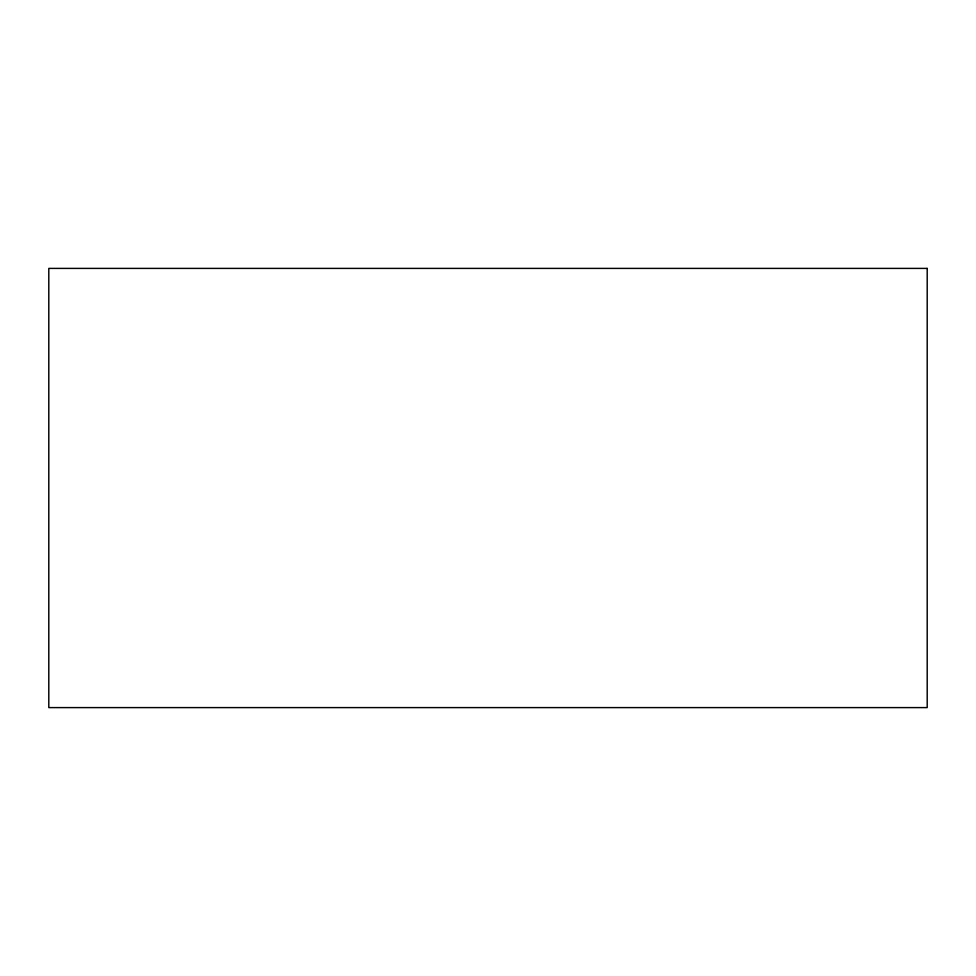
<?xml version="1.0" encoding="UTF-8"?>
<svg xmlns="http://www.w3.org/2000/svg" width="976" height="976" viewBox="0 0 976 976"><rect width="100%" height="100%" fill="white"/><g stroke="black" fill="none" stroke-linecap="round" stroke-linejoin="round"><path stroke-width="1.46" d="M927.2 268.4L48.8 268.4L48.8 707.6L927.2 707.6L927.2 268.4"/></g></svg>
